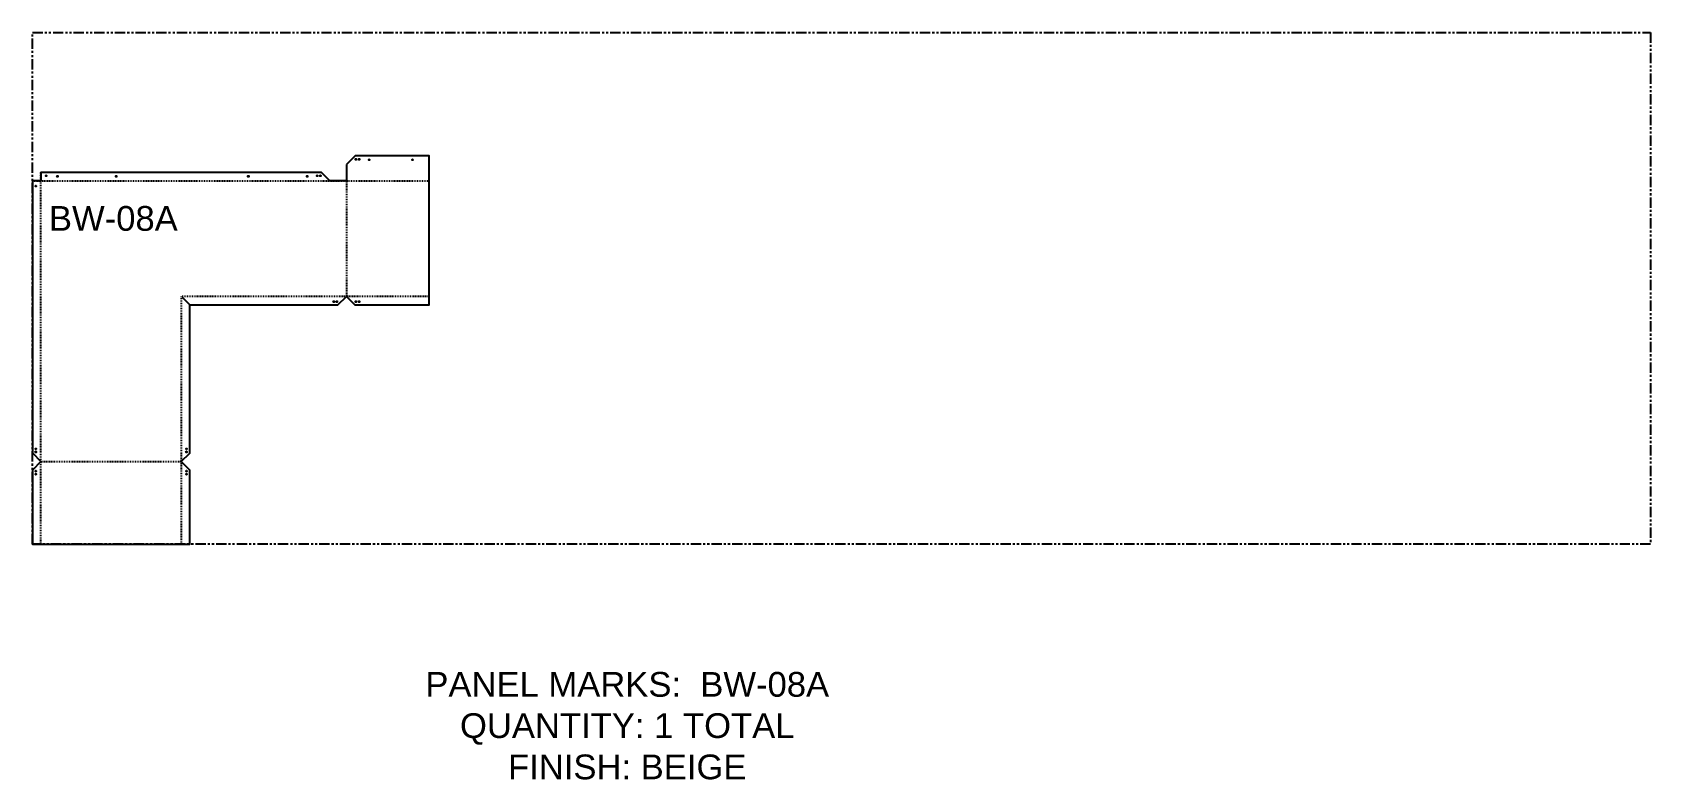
# Model space of a CAD drawing. Header units: inches. Extents: x 0 to 196, y -29 to 62.
import ezdxf

# ---------------------------------------------------------------- set-up
doc = ezdxf.new("R2010")
doc.units = ezdxf.units.IN
doc.header["$MEASUREMENT"] = 0
doc.linetypes.add('HIDDEN', pattern=[0.375, 0.25, -0.125])
doc.linetypes.add('PHANTOM', pattern=[2.5, 1.25, -0.25, 0.25, -0.25, 0.25, -0.25])
for name, color, linetype in [('DETAILS', 7, 'Continuous'), ('HOLES', 6, 'Continuous'), ('RELIEF', 82, 'Continuous'), ('ROUT', 1, 'HIDDEN'), ('SHEET', 5, 'PHANTOM'), ('TEXT', 2, 'PHANTOM')]:
    doc.layers.add(name, color=color, linetype=linetype)
doc.styles.get("Standard").update_dxf_attribs({"font": 'arial.ttf'})

msp = doc.modelspace()

# ---------------------------------------------------------------- linework, layer by layer
at = {"layer": 'DETAILS', "ltscale": 0.25}
msp.add_lwpolyline([(38.04, 46), (38.04, 44), (36.04, 44), (35, 45.04), (1.04, 45.04), (1.04, 44), (0, 44), (0, 11.04), (1.04, 10), (0, 8.96), (0, 0), (19.07, 0), (19.07, 8.97), (18.04, 10), (19.07, 11.03), (19.07, 28.97), (37.01, 28.97), (38.04, 30), (39.07, 28.97), (48.04, 28.97), (48.04, 47.04), (39.08, 47.04)], close=True, dxfattribs=at)
at = {"layer": 'HOLES', "ltscale": 0.25}
for centre in [(39.19, 46.62), (39.57, 46.62), (40.79, 46.56), (46.04, 46.56), (0.41, 43.37), (1.66, 44.62), (3.04, 44.56), (10.16, 44.56), (26.16, 44.56), (33.29, 44.56), (34.51, 44.62), (34.88, 44.62), (36.51, 29.37), (36.88, 29.37), (39.19, 29.37), (39.57, 29.37), (0.41, 11.53), (0.41, 11.16), (18.66, 11.53), (18.66, 11.16), (0.41, 8.84), (0.41, 8.47), (18.66, 8.84), (18.66, 8.47)]:
    msp.add_circle(centre, 0.0625, dxfattribs=at)
at = {"layer": 'RELIEF'}
msp.add_line((18.13, 29.91), (19.07, 28.97), dxfattribs=at)
at = {"layer": 'ROUT', "ltscale": 0.25}
for p, q in [((38.04, 46), (38.04, 30)), ((0, 44), (48.04, 44)), ((1.04, 0), (1.04, 45.04)), ((1.04, 10), (18.04, 10))]:
    msp.add_line(p, q, dxfattribs=at)
msp.add_lwpolyline([(48.04, 30), (18.04, 30), (18.04, 0)], dxfattribs=at)
at = {"layer": 'SHEET'}
msp.add_lwpolyline([(0, 62), (196, 62), (196, 0), (0, 0)], close=True, dxfattribs=at)

# ---------------------------------------------------------------- texts
at = {"layer": 'TEXT', "char_height": 3, "attachment_point": 5}
for s, insert in [('BW-08A', (9.81, 39.44)), ('PANEL MARKS:  BW-08A\\PQUANTITY: 1 TOTAL\\PFINISH: BEIGE', (72.05, -22.01))]:
    msp.add_mtext_dynamic_manual_height_columns(s, width=199.7409, gutter_width=1, heights=[0], dxfattribs=dict(at, insert=insert))

doc.saveas('drawing.dxf')
